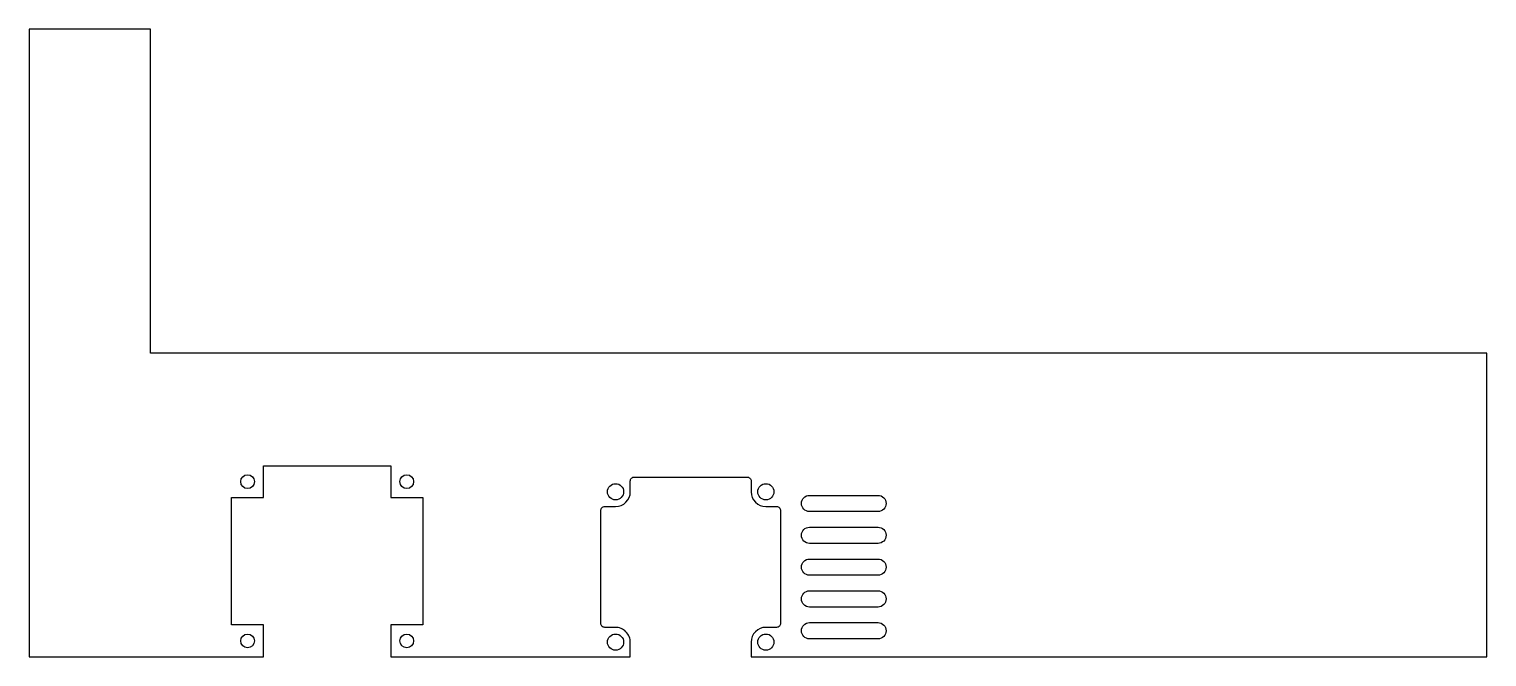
# Model space of a CAD drawing. Header units: inches. Extents: x -18 to 0, y 0 to 7.8.
import ezdxf

# ---------------------------------------------------------------- set-up
doc = ezdxf.new("R2010")
doc.units = ezdxf.units.IN
doc.header["$MEASUREMENT"] = 0

msp = doc.modelspace()

# ---------------------------------------------------------------- linework, layer by layer
for points in [[(-15.106, 0), (-15.106, 0.394), (-15.5, 0.394), (-15.5, 1.966), (-15.106, 1.966), (-15.106, 2.36), (-13.534, 2.36), (-13.534, 1.966), (-13.14, 1.966), (-13.14, 0.394), (-13.534, 0.394), (-13.534, 0), (-10.577, 0), (-10.577, 0.177, 0.430187), (-10.764, 0.364), (-10.891, 0.364, -0.414214), (-10.941, 0.415), (-10.941, 1.806, -0.414214), (-10.891, 1.856), (-10.759, 1.856, 0.414214), (-10.577, 2.038), (-10.577, 2.171, -0.414214), (-10.527, 2.22), (-9.135, 2.22, -0.414214), (-9.085, 2.171), (-9.085, 2.038, 0.414214), (-8.903, 1.856), (-8.771, 1.856, -0.414214), (-8.721, 1.806), (-8.721, 0.415, -0.414214), (-8.771, 0.364), (-8.903, 0.364, 0.414214), (-9.085, 0.182), (-9.085, 0), (0, 0), (0, 3.75), (-16.5, 3.75), (-16.5, 7.75), (-18, 7.75), (-18, 0)], [(-7.518, 1.994, -1), (-7.518, 1.794), (-8.364, 1.794, -1), (-8.364, 1.994)], [(-7.518, 1.601, -1), (-7.518, 1.401), (-8.364, 1.401, -1), (-8.364, 1.601)], [(-7.518, 1.208, -1), (-7.518, 1.008), (-8.364, 1.008, -1), (-8.364, 1.208)], [(-7.518, 0.815, -1), (-7.518, 0.615), (-8.364, 0.615, -1), (-8.364, 0.815)], [(-7.518, 0.422, -1), (-7.518, 0.222), (-8.364, 0.222, -1), (-8.364, 0.422)]]:
    msp.add_lwpolyline(points, format="xyb", close=True)
for centre, radius in [((-15.303, 2.163), 0.085), ((-13.337, 2.163), 0.085), ((-10.759, 2.038), 0.1), ((-8.903, 2.038), 0.1), ((-15.303, 0.197), 0.085), ((-13.337, 0.197), 0.085), ((-10.759, 0.182), 0.1), ((-8.903, 0.182), 0.1)]:
    msp.add_circle(centre, radius)

doc.saveas('drawing.dxf')
